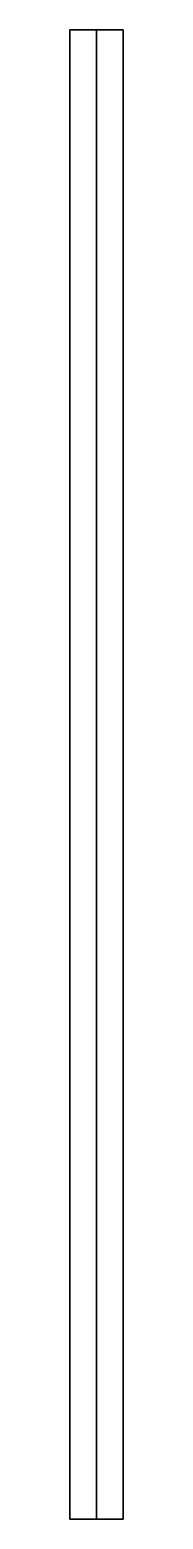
# Model space of a CAD drawing. Extents: x -0.07 to 0.07, y 0 to 3.91.
import ezdxf

# ---------------------------------------------------------------- set-up
doc = ezdxf.new("R2010")
doc.units = 0
doc.layers.add('SUPPORTS', color=5, linetype='CONTINUOUS')

msp = doc.modelspace()

# ---------------------------------------------------------------- linework, layer by layer
at = {"layer": 'SUPPORTS'}
for points in [[(0, 0, 1.31), (-0.07, 0, 1.38), (-0.07, 3.91, 0.69), (0, 3.91, 0.62)], [(-0.07, 0, 1.38), (0, 0, 1.45), (0, 3.91, 0.76), (-0.07, 3.91, 0.69)], [(0, 3.91, 0.76), (0.07, 3.91, 0.69), (0, 3.91, 0.62), (-0.07, 3.91, 0.69)], [(0.07, 0, 1.38), (0, 0, 1.31), (0, 3.91, 0.62), (0.07, 3.91, 0.69)], [(0, 0, 1.45), (0.07, 0, 1.38), (0.07, 3.91, 0.69), (0, 3.91, 0.76)], [(-0.07, 0, 1.38), (0, 0, 1.31), (0.07, 0, 1.38), (0, 0, 1.45)]]:
    msp.add_3dface(points, dxfattribs=at)

doc.saveas('drawing.dxf')
